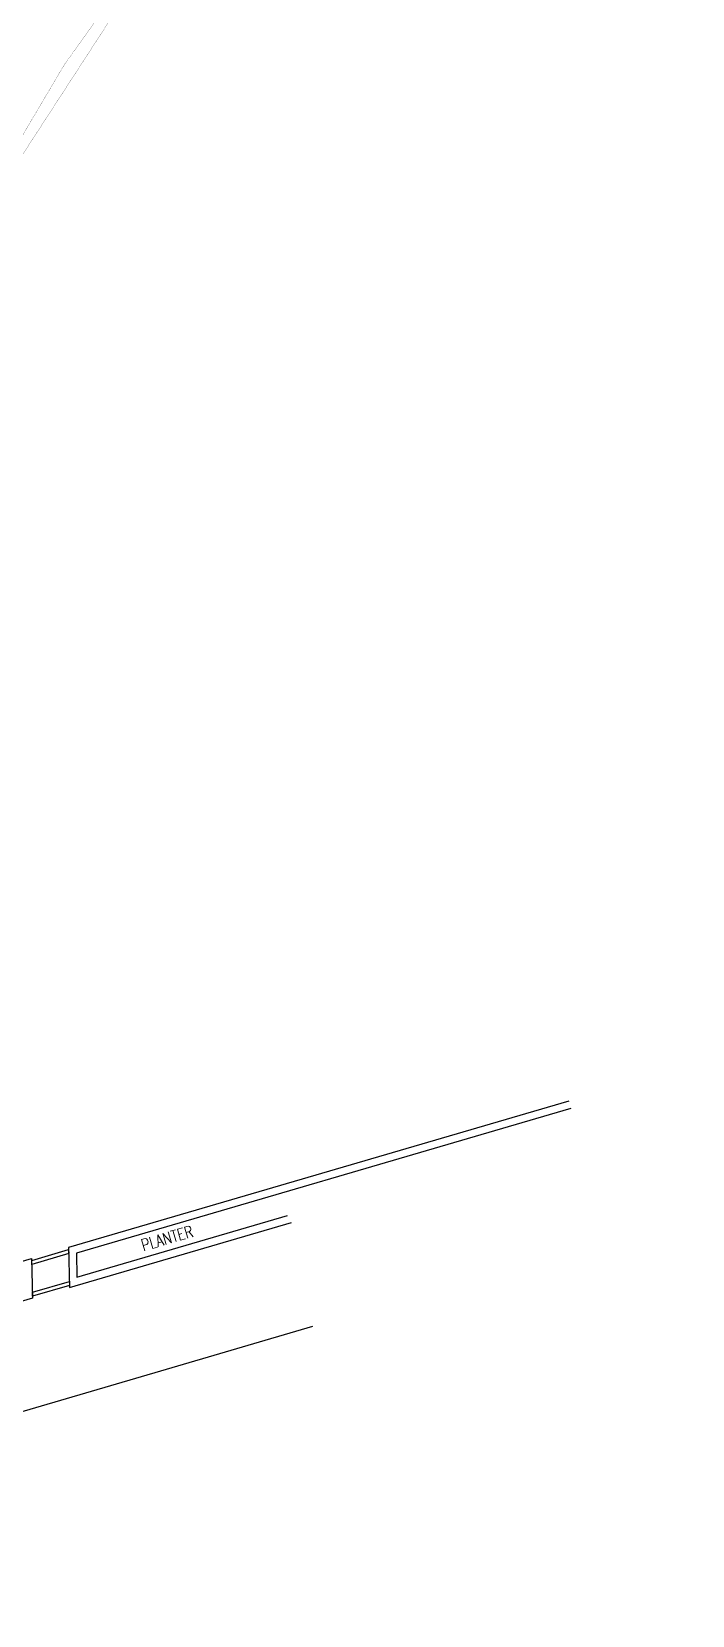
# Model space of a CAD drawing. Extents: x -163000 to 184253, y -124935 to 90032.
# Drawn here: x -46858 to -29705, y -98800 to -57681 of the extents above; entities that cross this region are included whole.
import ezdxf

# ---------------------------------------------------------------- set-up
doc = ezdxf.new("R2010")
doc.units = 0
doc.header["$LTSCALE"] = 1000
doc.header["$MEASUREMENT"] = 0
doc.layers.get('0').update_dxf_attribs({"linetype": 'CONTINUOUS'})
for name, color, linetype in [('s1118a$0$25', 7, 'CONTINUOUS'), ('s4118a$0$23', 7, 'CONTINUOUS'), ('s4118a$0$48', 7, 'CONTINUOUS'), ('s4118a$0$9', 7, 'CONTINUOUS')]:
    doc.layers.add(name, color=color, linetype=linetype)
doc.styles.add('s4118a$0$STANDARD', font='SIMPLEX')

# ---------------------------------------------------------------- blocks, each defined once
blk = doc.blocks.new('s1118a')
at = {"layer": 's1118a$0$25', "color": 10, "linetype": 'Continuous'}
blk.add_lwpolyline([(-39570, -91305), (-43511, -92460), (-53108, -95271), (-62705, -98082), (-65156, -98800)], dxfattribs=at)
blk = doc.blocks.new('s4118a')
at = {"layer": 's4118a$0$23', "color": 14, "linetype": 'Continuous'}
for points in [[(-32912, -85447), (-45899, -89252), (-45876, -90287), (-40116, -88600)], [(-32856, -85639), (-45695, -89400), (-45682, -90022), (-40218, -88421)]]:
    blk.add_lwpolyline(points, dxfattribs=at)
for points in [[(-54739, -92883), (-54762, -91848), (-46859, -89533), (-46836, -90568)], [(-46855, -89688), (-46858, -89584), (-45898, -89304), (-45896, -89407)], [(-46839, -90413), (-45880, -90132), (-45877, -90235), (-46837, -90516)]]:
    blk.add_lwpolyline(points, close=True, dxfattribs=at)
at = {"layer": 's4118a$0$9', "color": 14, "linetype": 'Continuous', "const_width": 5}
for points in [[(5651, -34188, 0.401783), (-54022, -80540, 0.401783)], [(-43254, -54681, 0.130253), (-54325, -80540, 0.130253)]]:
    blk.add_lwpolyline(points, format="xyb", dxfattribs=at)
at = {"layer": 's4118a$0$48', "color": 15, "linetype": 'Continuous', "style": 's4118a$0$STANDARD', "width": 0.8}
blk.add_text('PLANTER', height=300, rotation=16.1706, dxfattribs=at).set_placement((-43959, -89344))

msp = doc.modelspace()

# ---------------------------------------------------------------- block references
for name in ['s4118a', 's1118a']:
    msp.add_blockref(name, (0, 0))

doc.saveas('drawing.dxf')
